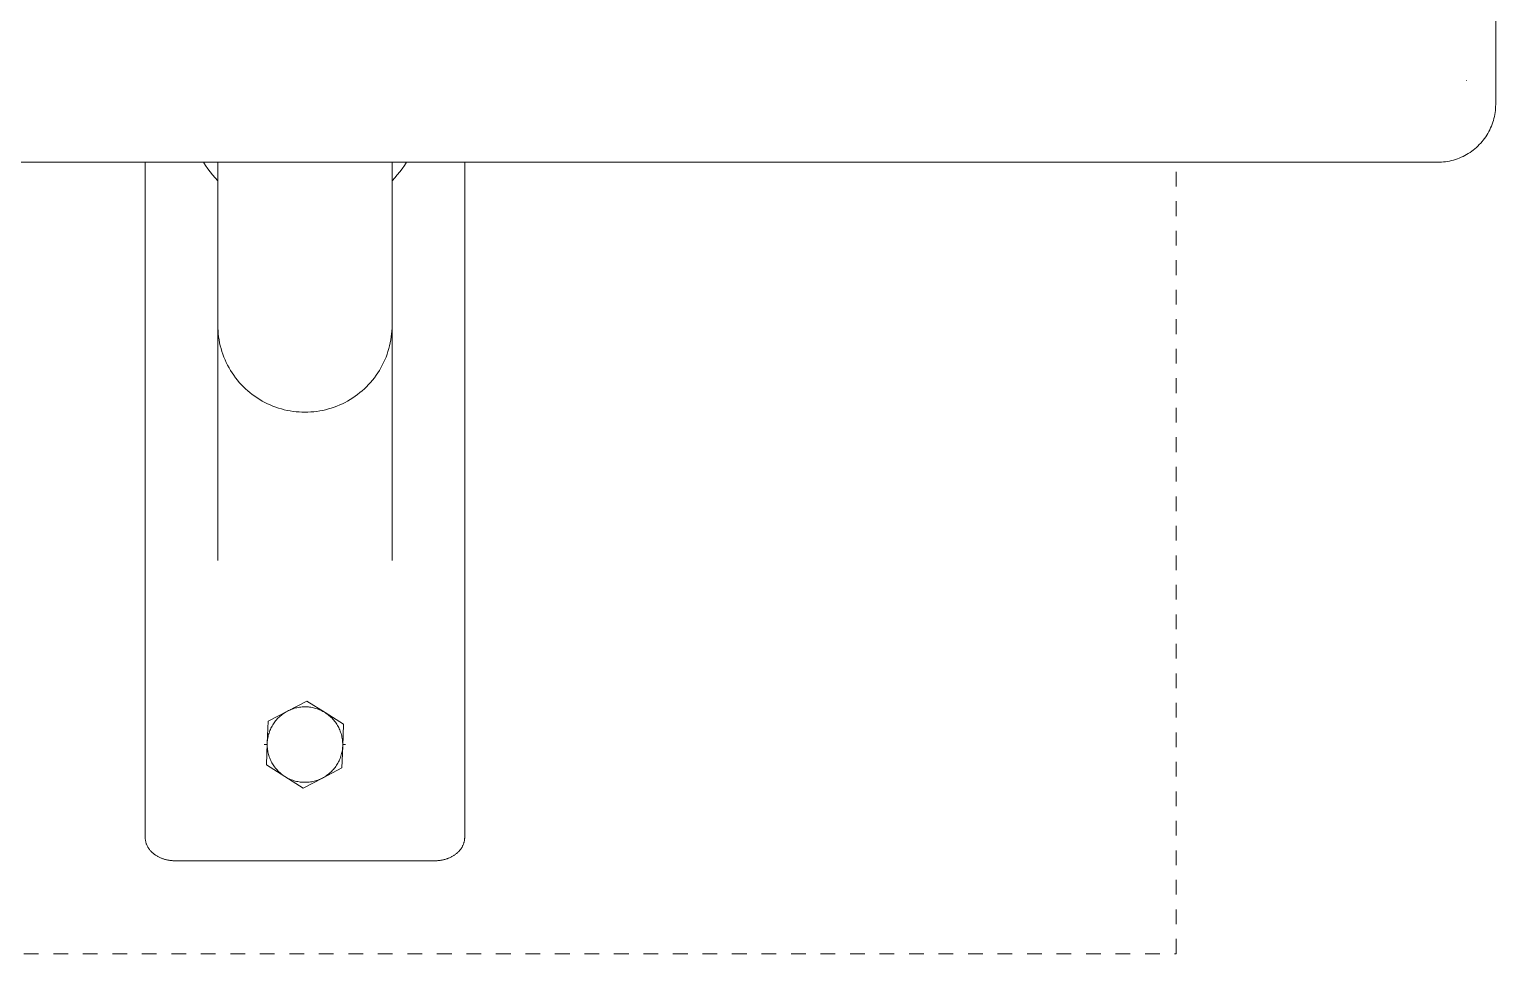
# Model space of a CAD drawing. Header units: inches. Extents: x -10 to 169, y -3 to 129.
# Drawn here: x 58.63 to 68.56, y 43.96 to 50.23 of the extents above; entities that cross this region are included whole.
import ezdxf

# ---------------------------------------------------------------- set-up
doc = ezdxf.new("R2010")
doc.units = ezdxf.units.IN
doc.linetypes.add('HIDDEN', pattern=[1.905, 1.27, -0.635])
doc.layers.add('ZANO_R', color=7, linetype='Continuous', lineweight=0)
doc.layers.add('ZANO_R_przerywana', color=250, linetype='HIDDEN', lineweight=0)

msp = doc.modelspace()

# ---------------------------------------------------------------- linework, layer by layer
at = {"layer": 'ZANO_R'}
for p, q in [((68.56432, 49.85412), (68.56432, 56.10471)), ((68.36747, 49.87853), (68.36746, 49.87636)), ((68.56432, 49.71742), (68.56432, 49.85412)), ((68.56405, 49.70371), (68.56331, 49.69001)), ((68.56432, 49.71742), (68.56405, 49.70371)), ((68.54889, 49.60914), (68.54485, 49.59603)), ((68.55246, 49.62238), (68.54889, 49.60914)), ((68.55557, 49.63574), (68.55246, 49.62238)), ((68.55822, 49.6492), (68.55557, 49.63574)), ((68.56039, 49.66274), (68.55822, 49.6492)), ((68.56209, 49.67635), (68.56039, 49.66274)), ((68.56331, 49.69001), (68.56209, 49.67635)), ((68.49672, 49.49782), (68.48883, 49.4866)), ((68.50421, 49.50931), (68.49672, 49.49782)), ((68.5113, 49.52105), (68.50421, 49.50931)), ((68.51797, 49.53304), (68.5113, 49.52105)), ((68.52422, 49.54525), (68.51797, 49.53304)), ((68.53004, 49.55767), (68.52422, 49.54525)), ((68.53542, 49.57028), (68.53004, 49.55767)), ((68.54036, 49.58308), (68.53542, 49.57028)), ((68.54485, 49.59603), (68.54036, 49.58308)), ((68.40173, 49.39984), (68.39048, 49.392)), ((68.4127, 49.40807), (68.40173, 49.39984)), ((68.42337, 49.41668), (68.4127, 49.40807)), ((68.43374, 49.42566), (68.42337, 49.41668)), ((68.44379, 49.435), (68.43374, 49.42566)), ((68.45351, 49.44468), (68.44379, 49.435)), ((68.46288, 49.45469), (68.45351, 49.44468)), ((68.4719, 49.46502), (68.46288, 49.45469)), ((68.48055, 49.47567), (68.4719, 49.46502)), ((68.48883, 49.4866), (68.48055, 49.47567)), ((68.17062, 49.32524), (-1.90812, 49.32524)), ((59.41078, 49.32524), (59.41078, 45.96866)), ((59.80492, 49.32524), (59.81953, 49.30311)), ((59.81953, 49.30311), (59.83486, 49.28146)), ((59.90296, 48.71687), (59.90296, 49.32524)), ((61.08395, 48.71687), (61.08395, 49.32524)), ((61.15204, 49.28146), (61.16737, 49.30311)), ((61.16737, 49.30311), (61.18199, 49.32524)), ((61.57613, 49.32524), (61.57613, 45.96866)), ((68.18433, 49.32545), (68.17062, 49.32524)), ((68.19803, 49.32615), (68.18433, 49.32545)), ((68.2117, 49.32731), (68.19803, 49.32615)), ((68.22531, 49.32896), (68.2117, 49.32731)), ((68.23886, 49.33108), (68.22531, 49.32896)), ((68.25233, 49.33367), (68.23886, 49.33108)), ((68.2657, 49.33673), (68.25233, 49.33367)), ((68.27896, 49.34025), (68.2657, 49.33673)), ((68.29208, 49.34424), (68.27896, 49.34025)), ((68.30506, 49.34868), (68.29208, 49.34424)), ((68.31787, 49.35357), (68.30506, 49.34868)), ((68.33051, 49.3589), (68.31787, 49.35357)), ((68.34295, 49.36468), (68.33051, 49.3589)), ((68.35518, 49.37088), (68.34295, 49.36468)), ((68.36719, 49.37751), (68.35518, 49.37088)), ((68.37896, 49.38455), (68.36719, 49.37751)), ((68.39048, 49.392), (68.37896, 49.38455)), ((59.83486, 49.28146), (59.85089, 49.26033)), ((59.85089, 49.26033), (59.86759, 49.23972)), ((59.86759, 49.23972), (59.88495, 49.21967)), ((59.88495, 49.21967), (59.90296, 49.20019)), ((61.08395, 49.20019), (61.10195, 49.21967)), ((61.10195, 49.21967), (61.11932, 49.23972)), ((61.11932, 49.23972), (61.13602, 49.26033)), ((61.13602, 49.26033), (61.15204, 49.28146)), ((59.9029, 48.71687), (59.9029, 48.22167)), ((61.084, 48.71687), (61.084, 48.22167)), ((59.90325, 48.20148), (59.9029, 48.22164)), ((59.9029, 48.21289), (59.9029, 46.62693)), ((61.084, 48.22164), (61.08366, 48.20148)), ((61.08394, 48.23027), (61.08394, 48.23039)), ((61.084, 48.22167), (61.084, 46.62693)), ((59.90428, 48.18134), (59.90325, 48.20148)), ((59.906, 48.16125), (59.90428, 48.18134)), ((59.9084, 48.14123), (59.906, 48.16125)), ((59.91149, 48.1213), (59.9084, 48.14123)), ((59.91525, 48.10149), (59.91149, 48.1213)), ((61.07542, 48.1213), (61.07165, 48.10149)), ((61.0785, 48.14123), (61.07542, 48.1213)), ((61.08091, 48.16125), (61.0785, 48.14123)), ((61.08263, 48.18134), (61.08091, 48.16125)), ((61.08366, 48.20148), (61.08263, 48.18134)), ((59.91969, 48.08182), (59.91525, 48.10149)), ((59.9248, 48.06231), (59.91969, 48.08182)), ((59.93057, 48.04299), (59.9248, 48.06231)), ((59.937, 48.02388), (59.93057, 48.04299)), ((59.94408, 48.00499), (59.937, 48.02388)), ((61.04991, 48.02388), (61.04283, 48.00499)), ((61.05633, 48.04299), (61.04991, 48.02388)), ((61.06211, 48.06231), (61.05633, 48.04299)), ((61.06721, 48.08182), (61.06211, 48.06231)), ((61.07165, 48.10149), (61.06721, 48.08182)), ((59.95179, 47.98636), (59.94408, 48.00499)), ((59.96014, 47.96801), (59.95179, 47.98636)), ((59.96911, 47.94995), (59.96014, 47.96801)), ((59.97869, 47.9322), (59.96911, 47.94995)), ((59.98888, 47.9148), (59.97869, 47.9322)), ((59.99965, 47.89775), (59.98888, 47.9148)), ((60.99803, 47.9148), (60.98726, 47.89775)), ((61.00821, 47.9322), (60.99803, 47.9148)), ((61.0178, 47.94995), (61.00821, 47.9322)), ((61.02677, 47.96801), (61.0178, 47.94995)), ((61.03511, 47.98636), (61.02677, 47.96801)), ((61.04283, 48.00499), (61.03511, 47.98636)), ((60.01099, 47.88108), (59.99965, 47.89775)), ((60.0229, 47.86481), (60.01099, 47.88108)), ((60.03536, 47.84895), (60.0229, 47.86481)), ((60.04835, 47.83353), (60.03536, 47.84895)), ((60.06186, 47.81856), (60.04835, 47.83353)), ((60.07587, 47.80406), (60.06186, 47.81856)), ((60.92505, 47.81856), (60.91104, 47.80406)), ((60.93856, 47.83353), (60.92505, 47.81856)), ((60.95155, 47.84895), (60.93856, 47.83353)), ((60.96401, 47.86481), (60.95155, 47.84895)), ((60.97592, 47.88108), (60.96401, 47.86481)), ((60.98726, 47.89775), (60.97592, 47.88108)), ((60.09037, 47.79004), (60.07587, 47.80406)), ((60.10534, 47.77653), (60.09037, 47.79004)), ((60.12076, 47.76354), (60.10534, 47.77653)), ((60.13662, 47.75108), (60.12076, 47.76354)), ((60.15289, 47.73918), (60.13662, 47.75108)), ((60.16956, 47.72783), (60.15289, 47.73918)), ((60.18661, 47.71706), (60.16956, 47.72783)), ((60.20402, 47.70688), (60.18661, 47.71706)), ((60.80029, 47.71706), (60.78289, 47.70688)), ((60.81734, 47.72783), (60.80029, 47.71706)), ((60.83401, 47.73918), (60.81734, 47.72783)), ((60.85029, 47.75108), (60.83401, 47.73918)), ((60.86614, 47.76354), (60.85029, 47.75108)), ((60.88157, 47.77653), (60.86614, 47.76354)), ((60.89654, 47.79004), (60.88157, 47.77653)), ((60.91104, 47.80406), (60.89654, 47.79004)), ((60.22176, 47.6973), (60.20402, 47.70688)), ((60.23982, 47.68833), (60.22176, 47.6973)), ((60.25818, 47.67998), (60.23982, 47.68833)), ((60.27681, 47.67226), (60.25818, 47.67998)), ((60.29569, 47.66519), (60.27681, 47.67226)), ((60.3148, 47.65876), (60.29569, 47.66519)), ((60.33413, 47.65299), (60.3148, 47.65876)), ((60.35363, 47.64788), (60.33413, 47.65299)), ((60.3733, 47.64344), (60.35363, 47.64788)), ((60.39311, 47.63967), (60.3733, 47.64344)), ((60.41304, 47.63659), (60.39311, 47.63967)), ((60.43306, 47.63418), (60.41304, 47.63659)), ((60.45315, 47.63246), (60.43306, 47.63418)), ((60.47329, 47.63143), (60.45315, 47.63246)), ((60.49345, 47.63109), (60.47329, 47.63143)), ((60.51362, 47.63143), (60.49345, 47.63109)), ((60.53375, 47.63246), (60.51362, 47.63143)), ((60.55385, 47.63418), (60.53375, 47.63246)), ((60.57387, 47.63659), (60.55385, 47.63418)), ((60.59379, 47.63967), (60.57387, 47.63659)), ((60.6136, 47.64344), (60.59379, 47.63967)), ((60.63328, 47.64788), (60.6136, 47.64344)), ((60.65278, 47.65299), (60.63328, 47.64788)), ((60.6721, 47.65876), (60.65278, 47.65299)), ((60.69122, 47.66519), (60.6721, 47.65876)), ((60.7101, 47.67226), (60.69122, 47.66519)), ((60.72873, 47.67998), (60.7101, 47.67226)), ((60.74709, 47.68833), (60.72873, 47.67998)), ((60.76515, 47.6973), (60.74709, 47.68833)), ((60.78289, 47.70688), (60.76515, 47.6973)), ((59.41078, 45.96866), (59.41078, 44.74819)), ((61.57613, 45.96866), (61.57613, 44.74819)), ((60.37445, 45.60466), (60.50525, 45.67337)), ((60.41423, 45.62144), (60.40606, 45.61863)), ((60.42249, 45.62398), (60.41423, 45.62144)), ((60.43084, 45.62623), (60.42249, 45.62398)), ((60.43925, 45.62821), (60.43084, 45.62623)), ((60.44773, 45.62989), (60.43925, 45.62821)), ((60.45626, 45.6313), (60.44773, 45.62989)), ((60.46483, 45.63241), (60.45626, 45.6313)), ((60.47344, 45.63323), (60.46483, 45.63241)), ((60.48207, 45.63376), (60.47344, 45.63323)), ((60.49071, 45.634), (60.48207, 45.63376)), ((60.49935, 45.63394), (60.49071, 45.634)), ((60.50799, 45.6336), (60.49935, 45.63394)), ((60.50525, 45.67337), (60.63015, 45.59444)), ((60.51661, 45.63296), (60.50799, 45.6336)), ((60.5252, 45.63204), (60.51661, 45.63296)), ((60.53376, 45.63082), (60.5252, 45.63204)), ((60.54227, 45.62931), (60.53376, 45.63082)), ((60.55073, 45.62752), (60.54227, 45.62931)), ((60.55912, 45.62544), (60.55073, 45.62752)), ((60.56744, 45.62308), (60.55912, 45.62544)), ((60.57567, 45.62045), (60.56744, 45.62308)), ((60.23775, 45.38832), (60.24365, 45.53595)), ((60.24365, 45.53595), (60.37445, 45.60466)), ((60.28432, 45.52559), (60.27946, 45.51844)), ((60.28942, 45.53257), (60.28432, 45.52559)), ((60.29475, 45.53937), (60.28942, 45.53257)), ((60.30031, 45.54599), (60.29475, 45.53937)), ((60.30609, 45.55242), (60.30031, 45.54599)), ((60.31209, 45.55864), (60.30609, 45.55242)), ((60.31829, 45.56467), (60.31209, 45.55864)), ((60.32469, 45.57048), (60.31829, 45.56467)), ((60.33128, 45.57607), (60.32469, 45.57048)), ((60.33806, 45.58143), (60.33128, 45.57607)), ((60.34502, 45.58656), (60.33806, 45.58143)), ((60.35214, 45.59146), (60.34502, 45.58656)), ((60.35943, 45.59611), (60.35214, 45.59146)), ((60.36687, 45.60051), (60.35943, 45.59611)), ((60.37445, 45.60466), (60.36687, 45.60051)), ((60.38217, 45.60855), (60.37445, 45.60466)), ((60.39002, 45.61218), (60.38217, 45.60855)), ((60.39798, 45.61554), (60.39002, 45.61218)), ((60.40606, 45.61863), (60.39798, 45.61554)), ((60.58381, 45.61753), (60.57567, 45.62045)), ((60.59184, 45.61434), (60.58381, 45.61753)), ((60.59976, 45.61089), (60.59184, 45.61434)), ((60.60757, 45.60716), (60.59976, 45.61089)), ((60.61524, 45.60318), (60.60757, 45.60716)), ((60.62277, 45.59894), (60.61524, 45.60318)), ((60.63015, 45.59444), (60.62277, 45.59894)), ((60.63738, 45.5897), (60.63015, 45.59444)), ((60.63015, 45.59444), (60.75505, 45.51552)), ((60.64445, 45.58472), (60.63738, 45.5897)), ((60.65134, 45.5795), (60.64445, 45.58472)), ((60.65805, 45.57406), (60.65134, 45.5795)), ((60.66457, 45.56838), (60.65805, 45.57406)), ((60.6709, 45.5625), (60.66457, 45.56838)), ((60.67703, 45.5564), (60.6709, 45.5625)), ((60.68295, 45.5501), (60.67703, 45.5564)), ((60.68865, 45.5436), (60.68295, 45.5501)), ((60.69412, 45.53691), (60.68865, 45.5436)), ((60.69937, 45.53004), (60.69412, 45.53691)), ((60.70439, 45.523), (60.69937, 45.53004)), ((60.70916, 45.5158), (60.70439, 45.523)), ((60.24146, 45.42268), (60.2401, 45.41414)), ((60.24311, 45.43116), (60.24146, 45.42268)), ((60.24504, 45.43959), (60.24311, 45.43116)), ((60.24726, 45.44794), (60.24504, 45.43959)), ((60.24976, 45.45622), (60.24726, 45.44794)), ((60.25254, 45.4644), (60.24976, 45.45622)), ((60.25559, 45.47249), (60.25254, 45.4644)), ((60.25891, 45.48047), (60.25559, 45.47249)), ((60.2625, 45.48833), (60.25891, 45.48047)), ((60.26636, 45.49607), (60.2625, 45.48833)), ((60.27047, 45.50367), (60.26636, 45.49607)), ((60.27484, 45.51113), (60.27047, 45.50367)), ((60.27946, 45.51844), (60.27484, 45.51113)), ((60.71369, 45.50843), (60.70916, 45.5158)), ((60.71796, 45.50092), (60.71369, 45.50843)), ((60.72198, 45.49327), (60.71796, 45.50092)), ((60.72574, 45.48548), (60.72198, 45.49327)), ((60.72924, 45.47758), (60.72574, 45.48548)), ((60.73246, 45.46956), (60.72924, 45.47758)), ((60.73541, 45.46143), (60.73246, 45.46956)), ((60.73809, 45.45321), (60.73541, 45.46143)), ((60.74049, 45.44491), (60.73809, 45.45321)), ((60.7426, 45.43652), (60.74049, 45.44491)), ((60.74443, 45.42808), (60.7426, 45.43652)), ((60.74598, 45.41957), (60.74443, 45.42808)), ((60.75505, 45.51552), (60.74916, 45.36789)), ((60.21786, 45.37811), (60.23734, 45.37811)), ((60.23185, 45.24069), (60.23775, 45.38832)), ((60.23775, 45.38832), (60.23755, 45.37968)), ((60.23755, 45.37968), (60.23765, 45.37104)), ((60.23765, 45.37104), (60.23803, 45.3624)), ((60.23824, 45.39695), (60.23775, 45.38832)), ((60.23803, 45.3624), (60.23871, 45.35378)), ((60.23903, 45.40556), (60.23824, 45.39695)), ((60.23871, 45.35378), (60.23967, 45.34519)), ((60.2401, 45.41414), (60.23903, 45.40556)), ((60.23967, 45.34519), (60.24093, 45.33664)), ((60.24093, 45.33664), (60.24247, 45.32814)), ((60.24247, 45.32814), (60.24431, 45.31969)), ((60.74186, 45.31663), (60.7438, 45.32505)), ((60.74916, 45.36789), (60.74326, 45.22026)), ((60.7438, 45.32505), (60.74545, 45.33354)), ((60.74545, 45.33354), (60.74681, 45.34207)), ((60.74723, 45.41102), (60.74598, 45.41957)), ((60.74681, 45.34207), (60.74788, 45.35065)), ((60.7482, 45.40243), (60.74723, 45.41102)), ((60.74788, 45.35065), (60.74866, 45.35926)), ((60.74888, 45.39381), (60.7482, 45.40243)), ((60.74866, 45.35926), (60.74916, 45.36789)), ((60.74926, 45.38518), (60.74888, 45.39381)), ((60.74916, 45.36789), (60.74935, 45.37653)), ((60.74935, 45.37653), (60.74926, 45.38518)), ((60.74956, 45.37811), (60.76904, 45.37811)), ((60.35675, 45.16177), (60.23185, 45.24069)), ((60.24431, 45.31969), (60.24642, 45.31131)), ((60.24642, 45.31131), (60.24882, 45.303)), ((60.24882, 45.303), (60.25149, 45.29478)), ((60.25149, 45.29478), (60.25445, 45.28666)), ((60.25445, 45.28666), (60.25767, 45.27864)), ((60.25767, 45.27864), (60.26116, 45.27073)), ((60.26116, 45.27073), (60.26492, 45.26295)), ((60.26492, 45.26295), (60.26894, 45.2553)), ((60.26894, 45.2553), (60.27322, 45.24778)), ((60.27322, 45.24778), (60.27775, 45.24042)), ((60.27775, 45.24042), (60.28252, 45.23321)), ((60.28252, 45.23321), (60.28753, 45.22617)), ((60.28753, 45.22617), (60.29278, 45.2193)), ((60.69215, 45.21684), (60.69749, 45.22365)), ((60.69749, 45.22365), (60.70259, 45.23063)), ((60.70259, 45.23063), (60.70745, 45.23777)), ((60.70745, 45.23777), (60.71207, 45.24508)), ((60.71207, 45.24508), (60.71644, 45.25254)), ((60.71644, 45.25254), (60.72055, 45.26014)), ((60.72055, 45.26014), (60.7244, 45.26788)), ((60.7244, 45.26788), (60.72799, 45.27574)), ((60.72799, 45.27574), (60.73132, 45.28372)), ((60.73132, 45.28372), (60.73437, 45.29181)), ((60.73437, 45.29181), (60.73715, 45.3)), ((60.73715, 45.3), (60.73965, 45.30827)), ((60.73965, 45.30827), (60.74186, 45.31663)), ((60.29278, 45.2193), (60.29826, 45.21262)), ((60.29826, 45.21262), (60.30396, 45.20612)), ((60.30396, 45.20612), (60.30988, 45.19982)), ((60.30988, 45.19982), (60.31601, 45.19372)), ((60.31601, 45.19372), (60.32233, 45.18783)), ((60.32233, 45.18783), (60.32886, 45.18216)), ((60.32886, 45.18216), (60.33557, 45.17671)), ((60.33557, 45.17671), (60.34246, 45.17149)), ((60.34246, 45.17149), (60.34953, 45.16651)), ((60.34953, 45.16651), (60.35675, 45.16177)), ((60.35675, 45.16177), (60.36414, 45.15728)), ((60.48166, 45.08285), (60.35675, 45.16177)), ((60.36414, 45.15728), (60.37167, 45.15304)), ((60.37167, 45.15304), (60.37934, 45.14905)), ((60.37934, 45.14905), (60.38714, 45.14533)), ((60.38714, 45.14533), (60.39507, 45.14187)), ((60.39507, 45.14187), (60.4031, 45.13868)), ((60.4031, 45.13868), (60.41124, 45.13577)), ((60.41124, 45.13577), (60.41947, 45.13313)), ((60.41947, 45.13313), (60.42779, 45.13077)), ((60.42779, 45.13077), (60.43618, 45.12869)), ((60.43618, 45.12869), (60.44463, 45.1269)), ((60.44463, 45.1269), (60.45315, 45.1254)), ((60.45315, 45.1254), (60.4617, 45.12418)), ((60.4617, 45.12418), (60.4703, 45.12325)), ((60.61246, 45.15155), (60.48166, 45.08285)), ((60.51347, 45.12299), (60.52207, 45.12381)), ((60.52207, 45.12381), (60.53065, 45.12492)), ((60.53065, 45.12492), (60.53918, 45.12632)), ((60.53918, 45.12632), (60.54766, 45.12801)), ((60.54766, 45.12801), (60.55607, 45.12998)), ((60.55607, 45.12998), (60.56442, 45.13224)), ((60.56442, 45.13224), (60.57268, 45.13477)), ((60.57268, 45.13477), (60.58085, 45.13759)), ((60.58085, 45.13759), (60.58893, 45.14068)), ((60.58893, 45.14068), (60.59689, 45.14404)), ((60.59689, 45.14404), (60.60474, 45.14766)), ((60.60474, 45.14766), (60.61246, 45.15155)), ((60.74326, 45.22026), (60.61246, 45.15155)), ((60.61246, 45.15155), (60.62004, 45.1557)), ((60.62004, 45.1557), (60.62748, 45.16011)), ((60.62748, 45.16011), (60.63477, 45.16476)), ((60.63477, 45.16476), (60.64189, 45.16965)), ((60.64189, 45.16965), (60.64885, 45.17478)), ((60.64885, 45.17478), (60.65563, 45.18015)), ((60.65563, 45.18015), (60.66222, 45.18574)), ((60.66222, 45.18574), (60.66862, 45.19155)), ((60.66862, 45.19155), (60.67482, 45.19757)), ((60.67482, 45.19757), (60.68081, 45.2038)), ((60.68081, 45.2038), (60.68659, 45.21023)), ((60.68659, 45.21023), (60.69215, 45.21684)), ((60.4703, 45.12325), (60.47892, 45.12261)), ((60.47892, 45.12261), (60.48756, 45.12227)), ((60.48756, 45.12227), (60.4962, 45.12222)), ((60.4962, 45.12222), (60.50484, 45.12246)), ((60.50484, 45.12246), (60.51347, 45.12299)), ((59.41078, 44.74819), (59.41084, 44.74429)), ((59.41084, 44.74429), (59.41103, 44.7404)), ((59.41103, 44.7404), (59.41134, 44.73652)), ((59.41134, 44.73652), (59.41177, 44.73265)), ((59.41177, 44.73265), (59.41231, 44.72879)), ((59.41231, 44.72879), (59.41298, 44.72496)), ((61.57392, 44.72495), (61.57459, 44.72879)), ((61.57459, 44.72879), (61.57514, 44.73265)), ((61.57514, 44.73265), (61.57557, 44.73652)), ((61.57557, 44.73652), (61.57588, 44.7404)), ((61.57588, 44.7404), (61.57607, 44.74429)), ((61.57607, 44.74429), (61.57613, 44.74819)), ((59.41298, 44.72496), (59.41377, 44.72114)), ((59.41377, 44.72114), (59.41468, 44.71735)), ((59.41468, 44.71735), (59.41574, 44.71345)), ((59.41574, 44.71345), (59.41693, 44.70958)), ((59.41693, 44.70958), (59.41824, 44.70575)), ((59.41824, 44.70575), (59.41966, 44.70197)), ((59.41966, 44.70197), (59.4212, 44.69822)), ((59.4212, 44.69822), (59.42285, 44.69453)), ((59.42285, 44.69453), (59.42461, 44.69088)), ((59.42461, 44.69088), (59.42647, 44.68729)), ((59.42647, 44.68729), (59.4285, 44.68364)), ((59.4285, 44.68364), (59.43063, 44.68005)), ((59.43063, 44.68005), (59.43286, 44.67653)), ((59.43286, 44.67653), (59.4352, 44.67307)), ((59.4352, 44.67307), (59.43763, 44.66968)), ((59.43763, 44.66968), (59.44015, 44.66635)), ((59.44015, 44.66635), (59.44276, 44.66309)), ((59.44276, 44.66309), (59.44545, 44.6599)), ((59.44545, 44.6599), (59.44827, 44.65673)), ((59.44827, 44.65673), (59.45118, 44.65363)), ((59.45118, 44.65363), (59.45416, 44.6506)), ((59.45416, 44.6506), (59.45722, 44.64765)), ((59.45722, 44.64765), (59.46035, 44.64478)), ((59.46035, 44.64478), (59.46355, 44.64198)), ((59.46355, 44.64198), (59.46681, 44.63926)), ((59.46681, 44.63926), (59.47013, 44.63661)), ((59.47013, 44.63661), (59.47379, 44.63384)), ((59.47379, 44.63384), (59.47752, 44.63115)), ((59.47752, 44.63115), (59.4813, 44.62856)), ((59.4813, 44.62856), (59.48515, 44.62605)), ((61.50176, 44.62605), (61.50561, 44.62856)), ((61.50561, 44.62856), (61.50939, 44.63115)), ((61.50939, 44.63115), (61.51312, 44.63384)), ((61.51312, 44.63384), (61.51677, 44.63662)), ((61.51677, 44.63662), (61.5201, 44.63926)), ((61.5201, 44.63926), (61.52336, 44.64198)), ((61.52336, 44.64198), (61.52656, 44.64478)), ((61.52656, 44.64478), (61.52968, 44.64765)), ((61.52968, 44.64765), (61.53274, 44.6506)), ((61.53274, 44.6506), (61.53573, 44.65363)), ((61.53573, 44.65363), (61.53863, 44.65672)), ((61.53863, 44.65672), (61.54146, 44.6599)), ((61.54146, 44.6599), (61.54415, 44.66309)), ((61.54415, 44.66309), (61.54676, 44.66635)), ((61.54676, 44.66635), (61.54928, 44.66967)), ((61.54928, 44.66967), (61.55171, 44.67307)), ((61.55171, 44.67307), (61.55404, 44.67653)), ((61.55404, 44.67653), (61.55628, 44.68005)), ((61.55628, 44.68005), (61.55841, 44.68364)), ((61.55841, 44.68364), (61.56044, 44.68729)), ((61.56044, 44.68729), (61.5623, 44.69088)), ((61.5623, 44.69088), (61.56406, 44.69453)), ((61.56406, 44.69453), (61.56571, 44.69822)), ((61.56571, 44.69822), (61.56725, 44.70197)), ((61.56725, 44.70197), (61.56867, 44.70575)), ((61.56867, 44.70575), (61.56998, 44.70958)), ((61.56998, 44.70958), (61.57117, 44.71345)), ((61.57117, 44.71345), (61.57223, 44.71735)), ((61.57223, 44.71735), (61.57314, 44.72114)), ((61.57314, 44.72114), (61.57392, 44.72495)), ((59.48515, 44.62605), (59.48905, 44.62363)), ((59.48905, 44.62363), (59.493, 44.6213)), ((59.493, 44.6213), (59.49701, 44.61906)), ((59.49701, 44.61906), (59.50107, 44.61691)), ((59.50107, 44.61691), (59.50517, 44.61484)), ((59.50517, 44.61484), (59.50932, 44.61286)), ((59.50932, 44.61286), (59.5135, 44.61097)), ((59.5135, 44.61097), (59.51773, 44.60916)), ((59.51773, 44.60916), (59.52199, 44.60744)), ((59.52199, 44.60744), (59.52629, 44.60581)), ((59.52629, 44.60581), (59.53062, 44.60426)), ((59.53062, 44.60426), (59.53498, 44.6028)), ((59.53498, 44.6028), (59.53967, 44.60132)), ((59.53967, 44.60132), (59.5444, 44.59995)), ((59.5444, 44.59995), (59.54915, 44.59867)), ((59.54915, 44.59867), (59.55393, 44.59748)), ((59.55393, 44.59748), (59.55873, 44.5964)), ((59.55873, 44.5964), (59.56355, 44.5954)), ((59.56355, 44.5954), (59.56839, 44.59451)), ((59.56839, 44.59451), (59.57324, 44.59371)), ((59.57324, 44.59371), (59.57811, 44.593)), ((59.57811, 44.593), (59.583, 44.59239)), ((59.583, 44.59239), (59.58789, 44.59188)), ((59.58789, 44.59188), (59.5928, 44.59146)), ((59.5928, 44.59146), (59.59771, 44.59113)), ((59.59771, 44.59113), (59.60263, 44.59089)), ((59.60263, 44.59089), (59.60755, 44.59075)), ((59.60755, 44.59075), (59.61247, 44.59071)), ((59.61247, 44.59071), (59.82155, 44.59071)), ((59.82155, 44.59071), (59.85975, 44.59071)), ((59.85975, 44.59071), (61.12716, 44.59071)), ((61.12716, 44.59071), (61.16535, 44.59071)), ((61.16535, 44.59071), (61.37443, 44.59071)), ((61.37443, 44.59071), (61.37936, 44.59075)), ((61.37936, 44.59075), (61.38428, 44.59089)), ((61.38428, 44.59089), (61.38921, 44.59112)), ((61.38921, 44.59112), (61.39412, 44.59145)), ((61.39412, 44.59145), (61.39903, 44.59188)), ((61.39903, 44.59188), (61.40394, 44.5924)), ((61.40394, 44.5924), (61.40883, 44.59301)), ((61.40883, 44.59301), (61.41371, 44.59372)), ((61.41371, 44.59372), (61.41856, 44.59452)), ((61.41856, 44.59452), (61.42339, 44.59542)), ((61.42339, 44.59542), (61.42821, 44.59641)), ((61.42821, 44.59641), (61.433, 44.59749)), ((61.433, 44.59749), (61.43777, 44.59867)), ((61.43777, 44.59867), (61.44252, 44.59995)), ((61.44252, 44.59995), (61.44724, 44.60132)), ((61.44724, 44.60132), (61.45193, 44.60279)), ((61.45193, 44.60279), (61.45629, 44.60426)), ((61.45629, 44.60426), (61.46061, 44.6058)), ((61.46061, 44.6058), (61.46491, 44.60744)), ((61.46491, 44.60744), (61.46917, 44.60916)), ((61.46917, 44.60916), (61.4734, 44.61096)), ((61.4734, 44.61096), (61.47759, 44.61286)), ((61.47759, 44.61286), (61.48174, 44.61484)), ((61.48174, 44.61484), (61.48584, 44.6169)), ((61.48584, 44.6169), (61.4899, 44.61906)), ((61.4899, 44.61906), (61.4939, 44.6213)), ((61.4939, 44.6213), (61.49786, 44.62363)), ((61.49786, 44.62363), (61.50176, 44.62605))]:
    msp.add_line(p, q, dxfattribs=at)
at = {"layer": 'ZANO_R_przerywana', "ltscale": 0.05}
for p, q in [((66.39897, 43.96078), (66.39897, 49.32524)), ((54.58794, 43.96078), (66.39897, 43.96078))]:
    msp.add_line(p, q, dxfattribs=at)

doc.saveas('drawing.dxf')
